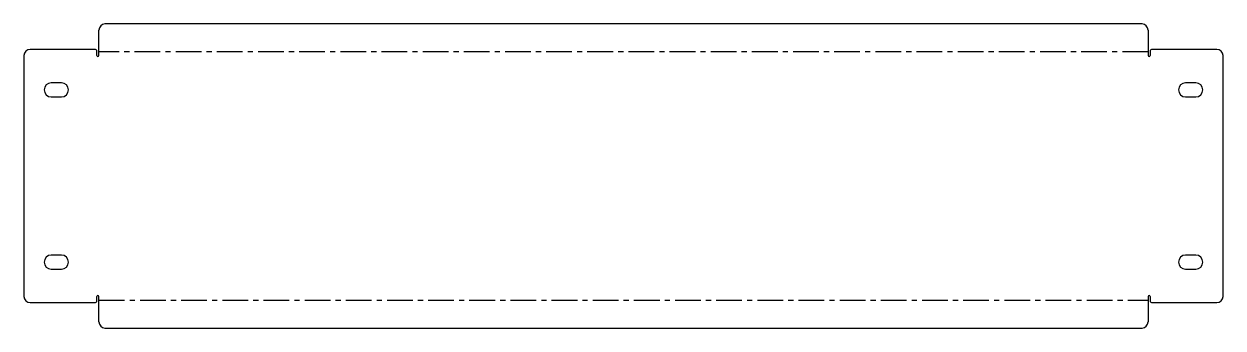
# Model space of a CAD drawing. Header units: millimetres. Extents: x -296 to 296, y -75 to 75.
import ezdxf

# ---------------------------------------------------------------- set-up
doc = ezdxf.new("R2010")
doc.units = ezdxf.units.MM
doc.linetypes.add('CENTERX2', pattern=[20.32, 12.7, -2.54, 2.54, -2.54])

msp = doc.modelspace()

# ---------------------------------------------------------------- linework, layer by layer
at = {"color": 7, "linetype": 'Continuous', "lineweight": 25}
for p, q in [((-259, 59.5), (-259, 72.03)), ((256, 75.03), (-256, 75.03)), ((259, 72.03), (259, 59.5)), ((-296, 59.5), (-296, -59.5)), ((-261, 62.5), (-293, 62.5)), ((-260, 59.5), (-260, 61.5)), ((260, 61.5), (260, 59.5)), ((293, 62.5), (261, 62.5)), ((296, -59.5), (296, 59.5)), ((-277.5, 46), (-282.5, 46)), ((282.5, 46), (277.5, 46)), ((-282.5, 39), (-277.5, 39)), ((277.5, 39), (282.5, 39)), ((-277.5, -39), (-282.5, -39)), ((282.5, -39), (277.5, -39)), ((-282.5, -46), (-277.5, -46)), ((277.5, -46), (282.5, -46)), ((-293, -62.5), (-261, -62.5)), ((-260, -61.5), (-260, -59.5)), ((-259, -72.03), (-259, -59.5)), ((259, -59.5), (259, -72.03)), ((260, -59.5), (260, -61.5)), ((261, -62.5), (293, -62.5)), ((-256, -75.03), (256, -75.03))]:
    msp.add_line(p, q, dxfattribs=at)
at = {"color": 7, "linetype": 'CENTERX2'}
for p, q in [((259, 61.27), (-259, 61.27)), ((-259, -61.27), (259, -61.27))]:
    msp.add_line(p, q, dxfattribs=at)
at = {"color": 7, "linetype": 'Continuous', "lineweight": 25}
for centre, radius, start, end in [((-256, 72.03), 3, 90, 180), ((256, 72.03), 3, 0, 90), ((-293, 59.5), 3, 90, 180), ((-261, 61.5), 1, 0, 90), ((-259.5, 59.5), 0.5, 180, 0), ((259.5, 59.5), 0.5, 180, 0), ((261, 61.5), 1, 90, 180), ((293, 59.5), 3, 0, 90), ((-282.5, 42.5), 3.5, 90, 270), ((-277.5, 42.5), 3.5, 270, 90), ((277.5, 42.5), 3.5, 90, 270), ((282.5, 42.5), 3.5, 270, 90), ((-282.5, -42.5), 3.5, 90, 270), ((-277.5, -42.5), 3.5, 270, 90), ((277.5, -42.5), 3.5, 90, 270), ((282.5, -42.5), 3.5, 270, 90), ((-259.5, -59.5), 0.5, 360, 180), ((259.5, -59.5), 0.5, 0, 180), ((-293, -59.5), 3, 180, 270), ((-261, -61.5), 1, 270, 360), ((261, -61.5), 1, 180, 270), ((293, -59.5), 3, 270, 0), ((-256, -72.03), 3, 180, 270), ((256, -72.03), 3, 270, 0)]:
    msp.add_arc(centre, radius, start, end, dxfattribs=at)

doc.saveas('drawing.dxf')
